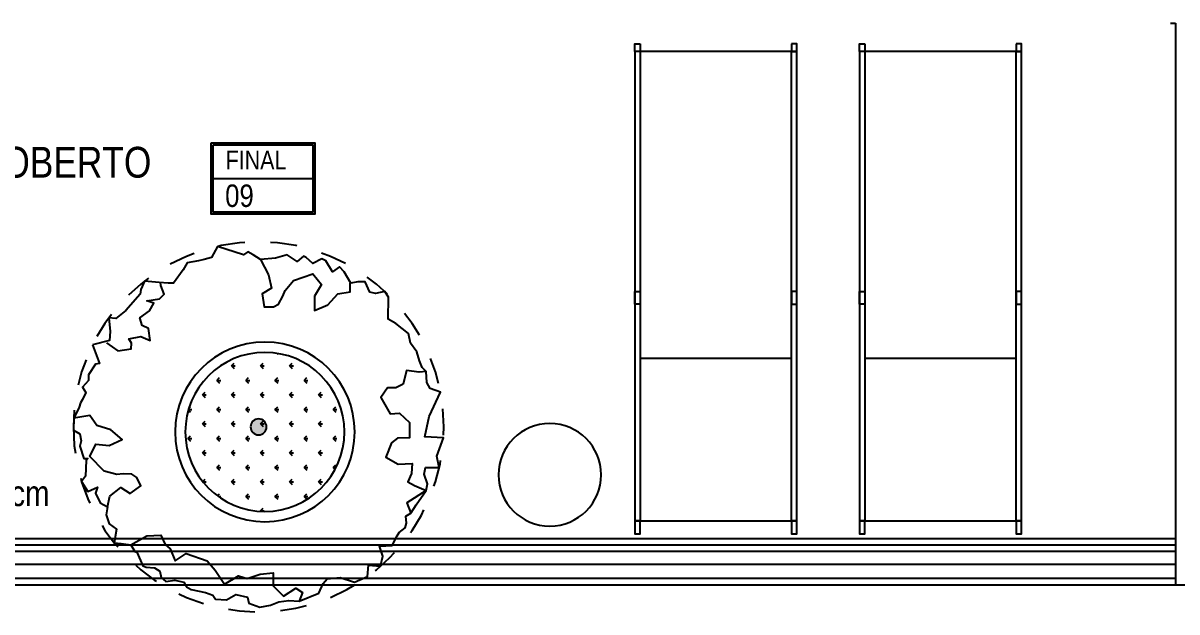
# Model space of a CAD drawing. Header units: metres. Extents: x -40 to 570, y -25 to 184.
# Drawn here: x 80.025 to 84.52, y -9.501 to -7.205 of the extents above; entities that cross this region are included whole.
import ezdxf
from ezdxf.enums import TextEntityAlignment as Align

# ---------------------------------------------------------------- set-up
doc = ezdxf.new("R2010")
doc.units = ezdxf.units.M
doc.linetypes.add('DUPLEX SUPERIOR$0$DASHEDX2', pattern=[1.5, 1, -0.5])
doc.linetypes.add('DUPLEX SUPERIOR$0$HIDDEN', pattern=[0.375, 0.25, -0.125])
for name, color, linetype in [('ARQ-DIM', 2, 'Continuous'), ('ARQ-SIM', 1, 'Continuous'), ('ARQ-TXT', 2, 'Continuous'), ('DUPLEX SUPERIOR$0$ARQ-ALV ACAB', 4, 'Continuous'), ('DUPLEX SUPERIOR$0$ARQ-AUX', 7, 'Continuous'), ('DUPLEX SUPERIOR$0$ARQ-AUX2', 2, 'Continuous'), ('DUPLEX SUPERIOR$0$ARQ-HTC', 251, 'Continuous'), ('DUPLEX SUPERIOR$0$ARQ-MOB', 7, 'Continuous'), ('DUPLEX SUPERIOR$0$ARQ-PRJ', 7, 'DUPLEX SUPERIOR$0$DASHEDX2'), ('DUPLEX SUPERIOR$0$PA_PL_ARVORES', 98, 'Continuous')]:
    doc.layers.add(name, color=color, linetype=linetype)
doc.styles.add('Adesa', font='ARIALN.TTF')
doc.styles.add('M50', font='ARIALN.TTF', dxfattribs={"height": 0.15})

# ---------------------------------------------------------------- blocks, each defined once
blk = doc.blocks.new('DUPLEX SUPERIOR$0$planta duplex superior tipo 2')
at = {"layer": 'DUPLEX SUPERIOR$0$ARQ-ALV ACAB'}
for p, q in [((-10.07, 0.0252, 0), (0, 0.025)), ((-0.07, -2.165, 0), (-0.07, 0.025, 0)), ((-10.07, -0.1549), (-0.07, -0.1549, 0))]:
    blk.add_line(p, q, dxfattribs=at)
blk.add_lwpolyline([(-0.09, -2.165), (-0.07, -2.165)], dxfattribs=at)
at = {"layer": 'DUPLEX SUPERIOR$0$ARQ-AUX'}
for p, q in [((-10.07, -0.0001, 0), (-0.07, -0.0001, 0)), ((-10.07, -0.1299), (-0.07, -0.1299, 0))]:
    blk.add_line(p, q, dxfattribs=at)
at = {"layer": 'DUPLEX SUPERIOR$0$ARQ-AUX2'}
for p, q in [((-10.07, -0.0551, 0), (-0.07, -0.0551, 0)), ((-10.07, -0.1051, 0), (-0.07, -0.1051, 0))]:
    blk.add_line(p, q, dxfattribs=at)
blk = doc.blocks.new('DUPLEX SUPERIOR$0$OPA_MOB_GHECp')
at = {"ltscale": 0.001}
for p, q in [((0.88, 0.28), (-0.95, 0.28)), ((-0.3167, -0.31), (-0.3167, 0.28)), ((-0.95, -0.31), (0.88, -0.31))]:
    blk.add_line(p, q, dxfattribs=at)
for points in [[(-0.95, 0.3), (-1, 0.3), (-1, 0.28), (-0.95, 0.28), (-0.95, 0.3)], [(-0.95, 0.3), (-0.95, -0.33), (0.88, -0.33), (0.88, 0.3), (-0.95, 0.3)], [(-0.0556, 0.28), (-0.1056, 0.28), (-0.1056, 0.3), (-0.0556, 0.3), (-0.0556, 0.28)], [(0.91, 0.28), (0.88, 0.28), (0.88, 0.3), (0.91, 0.3), (0.91, 0.28)], [(-0.95, -0.31), (-1, -0.31), (-1, -0.33), (-0.95, -0.33), (-0.95, -0.31)], [(-0.0556, -0.31), (-0.1056, -0.31), (-0.1056, -0.33), (-0.0556, -0.33), (-0.0556, -0.31)], [(0.91, -0.31), (0.88, -0.31), (0.88, -0.33), (0.91, -0.33), (0.91, -0.31)]]:
    blk.add_lwpolyline(points, dxfattribs=at)
blk = doc.blocks.new('DUPLEX SUPERIOR$0$MOB_TID_NusaDua_Garden Seat')
blk.add_circle((10.3868, 749.8546), 0.2)
blk = doc.blocks.new('DUPLEX SUPERIOR$0$Vaso 70x70x70')
at = {"layer": 'DUPLEX SUPERIOR$0$ARQ-HTC'}
h = blk.add_hatch(dxfattribs=at)
h.set_pattern_fill('GRASS1', color=94, scale=0.1, style=0)
h.set_pattern_definition([(90, (0, 0), (-0.056568542, 0.056568542), [0.015, -0.098137085]), (45, (0, 0), (-0.056568542, 0.056568542), [0.015, -0.065]), (135, (0, 0), (-0.056568542, -0.056568542), [0.015, -0.065])])
h.paths.add_polyline_path([(155.933, 138.7003, 1), (155.313, 138.7003, 1)])
for radius in [0.35, 0.31]:
    blk.add_circle((155.623, 138.7003), radius)
blk = doc.blocks.new('DUPLEX SUPERIOR$0$arvore_01A')
at = {"layer": 'DUPLEX SUPERIOR$0$PA_PL_ARVORES'}
h = blk.add_hatch(color=256, dxfattribs=at)
h.dxf.hatch_style = 1
edge = h.paths.add_edge_path()
edge.add_arc((0, 0), 0.0152, 0, 360)
for points in [[(0.1549, -0.3139), (0.1201, -0.3006), (0.1188, -0.3083), (0.0982, -0.3211), (0.0879, -0.3211), (0.0751, -0.3327), (0.0648, -0.3262), (0.052, -0.3327), (0.0455, -0.3365), (0.037, -0.3392), (0.0162, -0.3493), (-0.0063, -0.3499), (-0.0133, -0.338), (-0.0261, -0.3354), (-0.0367, -0.3378), (-0.0598, -0.3301), (-0.0598, -0.3224), (-0.0638, -0.326), (-0.0934, -0.3273), (-0.1034, -0.3344), (-0.1222, -0.3225), (-0.1138, -0.3044), (-0.1254, -0.3083), (-0.1434, -0.2993), (-0.1511, -0.2852), (-0.1665, -0.2878), (-0.1832, -0.2826), (-0.1935, -0.2685), (-0.2194, -0.2727), (-0.2205, -0.2595), (-0.223, -0.2416), (-0.2359, -0.2339), (-0.2372, -0.23), (-0.2629, -0.2185), (-0.2654, -0.2121), (-0.2667, -0.1967), (-0.2731, -0.1864), (-0.2847, -0.1838), (-0.2924, -0.1749), (-0.2898, -0.1582), (-0.2937, -0.1415), (-0.3027, -0.1364), (-0.3078, -0.1274), (-0.313, -0.1005), (-0.3181, -0.0863), (-0.3258, -0.0812), (-0.3271, -0.0607), (-0.3168, -0.0427), (-0.322, -0.0209), (-0.3335, -0.0184), (-0.3412, 0.0022), (-0.3374, 0.0227), (-0.331, 0.0381), (-0.3284, 0.0573), (-0.3297, 0.0766), (-0.3143, 0.1142), (-0.2963, 0.1219), (-0.2873, 0.1296), (-0.2847, 0.154), (-0.2936, 0.1815), (-0.2831, 0.2059), (-0.2615, 0.208), (-0.2636, 0.2302), (-0.2442, 0.2348), (-0.2256, 0.2284), (-0.2243, 0.2528), (-0.2063, 0.2618), (-0.1999, 0.2656), (-0.1909, 0.2772), (-0.1819, 0.2797), (-0.1691, 0.2785), (-0.1632, 0.2877), (-0.1472, 0.2977), (-0.1203, 0.3169), (-0.1074, 0.3195), (-0.0894, 0.3131), (-0.0766, 0.3157), (-0.0768, 0.3415), (-0.0552, 0.3371), (-0.0208, 0.3494), (-0.0187, 0.3144), (0.0198, 0.3221), (0.0657, 0.3438), (0.0725, 0.3246), (0.084, 0.3182), (0.1046, 0.3169), (0.1123, 0.3092), (0.1252, 0.3041), (0.1419, 0.299), (0.1586, 0.2874), (0.1766, 0.2836), (0.1958, 0.2592), (0.2035, 0.2451), (0.2455, 0.2456), (0.2558, 0.2389), (0.2524, 0.2207), (0.2549, 0.2105), (0.2742, 0.2015), (0.2742, 0.1874), (0.2717, 0.1745), (0.2935, 0.1617), (0.3025, 0.1527), (0.2935, 0.1399), (0.3141, 0.1271), (0.3179, 0.1194), (0.3089, 0.1027), (0.3205, 0.0899), (0.323, 0.0847), (0.3128, 0.0732), (0.3256, 0.0539), (0.3192, 0.0321), (0.3166, 0.0039), (0.3256, -0.0102), (0.3308, -0.0205), (0.3256, -0.0282), (0.3413, -0.0777), (0.3205, -0.0888), (0.3166, -0.1029), (0.314, -0.1132), (0.3102, -0.135), (0.2973, -0.1427), (0.2716, -0.1606), (0.2716, -0.1709), (0.2729, -0.1876), (0.2757, -0.2156), (0.26, -0.2225), (0.2511, -0.2235), (0.2202, -0.2507), (0.2048, -0.2699), (0.2062, -0.2828), (0.1804, -0.2802), (0.1637, -0.2815), (0.1549, -0.3139)], [(0.1046, 0.3169), (0.1038, 0.3038), (0.1038, 0.3038), (0.1069, 0.2795), (0.0807, 0.2735), (0.0736, 0.2593), (0.0736, 0.2438), (0.0557, 0.2308), (0.0248, 0.2486), (0.026, 0.2664), (0.0081, 0.2854), (-0.0204, 0.2854), (-0.0216, 0.2628), (-0.03, 0.251), (-0.0573, 0.2403), (-0.0704, 0.264), (-0.0692, 0.2902), (-0.0883, 0.289), (-0.1037, 0.2818), (-0.1109, 0.2949), (-0.1203, 0.3169), (-0.1439, 0.2805), (-0.1632, 0.2877)], [(0.3166, 0.0039), (0.2879, 0.019), (0.2622, 0.0244), (0.2514, 0.0068), (0.227, 0.0109), (0.227, 0.0285), (0.2324, 0.0379), (0.2473, 0.046), (0.2581, 0.0501), (0.2771, 0.0663), (0.2893, 0.1028), (0.269, 0.119), (0.2473, 0.1055), (0.2202, 0.1055), (0.2311, 0.1312), (0.2514, 0.1501), (0.2554, 0.1731), (0.2717, 0.1731)], [(-0.223, -0.2416), (-0.2059, -0.2109), (-0.2045, -0.1848), (-0.2224, -0.1766), (-0.2306, -0.167), (-0.2532, -0.1574), (-0.2395, -0.1368), (-0.2532, -0.097), (-0.2711, -0.0819), (-0.2972, -0.0641), (-0.2815, -0.038), (-0.287, -0.0215), (-0.2787, 0.0032), (-0.276, 0.0279), (-0.3007, 0.0279), (-0.32, 0.0471), (-0.3049, 0.0705), (-0.3131, 0.0828), (-0.3297, 0.0766)], [(0.1591, -0.2871), (0.1439, -0.2656), (0.1476, -0.2405), (0.1586, -0.2401), (0.1663, -0.2449), (0.1707, -0.2226), (0.1637, -0.2051), (0.1858, -0.2081), (0.1915, -0.22), (0.2065, -0.2246), (0.2192, -0.2062), (0.2341, -0.1976), (0.2387, -0.2112), (0.2419, -0.1869), (0.251, -0.1782), (0.2672, -0.1847), (0.2735, -0.1852)], [(-0.1511, -0.2852), (-0.131, -0.2808), (-0.1149, -0.26), (-0.1259, -0.2426), (-0.1116, -0.2225), (-0.0958, -0.2302), (-0.0897, -0.2392), (-0.0889, -0.2561), (-0.09, -0.2676), (-0.0838, -0.2918), (-0.0563, -0.3187), (-0.0328, -0.3076), (-0.0355, -0.2822), (-0.0236, -0.2579), (-0.0053, -0.2789), (0.0028, -0.3054), (0.0217, -0.3191), (0.0162, -0.3493)]]:
    blk.add_lwpolyline(points, dxfattribs=at)
at = {"layer": 'DUPLEX SUPERIOR$0$PA_PL_ARVORES', "color": 253, "linetype": 'DUPLEX SUPERIOR$0$HIDDEN', "ltscale": 0.2}
blk.add_circle((0, 0), 0.35, dxfattribs=at)
at = {"layer": 'DUPLEX SUPERIOR$0$PA_PL_ARVORES'}
blk.add_circle((0, 0), 0.0152, dxfattribs=at)
blk = doc.blocks.new('DUPLEX SUPERIOR$0$layout dup sup tipo 2')
at = {"layer": 'DUPLEX SUPERIOR$0$ARQ-MOB', "color": 251, "rotation": 90}
for p in [(-17.2914, -8.1961), (-16.4161, -8.1961)]:
    blk.add_blockref('DUPLEX SUPERIOR$0$OPA_MOB_GHECp', p, dxfattribs=at)
at = {"layer": 'DUPLEX SUPERIOR$0$ARQ-MOB', "color": 251, "xscale": -2.061660891913631, "yscale": 2.061660891913631, "zscale": 2.061660891913631, "rotation": 270}
blk.add_blockref('DUPLEX SUPERIOR$0$arvore_01A', (-19.0579, -8.7797), dxfattribs=at)
at = {"layer": 'DUPLEX SUPERIOR$0$ARQ-MOB', "color": 251, "xscale": -1}
for name, p, rotation in [('DUPLEX SUPERIOR$0$Vaso 70x70x70', (-157.7335, -164.4223), 270), ('DUPLEX SUPERIOR$0$MOB_TID_NusaDua_Garden Seat', (-28.3101, 740.8881), 180)]:
    blk.add_blockref(name, p, dxfattribs=dict(at, rotation=rotation))
blk = doc.blocks.new('DUPLEX SUPERIOR')
at = {"layer": 'DUPLEX SUPERIOR$0$ARQ-MOB'}
blk.add_blockref('DUPLEX SUPERIOR$0$layout dup sup tipo 2', (0, 0, 0), dxfattribs=at)
at = {"layer": 'DUPLEX SUPERIOR$0$ARQ-PRJ', "xscale": -1, "rotation": 180}
blk.add_blockref('DUPLEX SUPERIOR$0$planta duplex superior tipo 2', (-15.415, -9.37, 0), dxfattribs=at)
blk = doc.blocks.new('N AP')
for points in [[(0.3098, 0.5223), (0.8624, 0.5223), (0.8624, 0.1419), (0.3098, 0.1419)], [(0.3198, 0.5123), (0.8524, 0.5123), (0.8524, 0.1519), (0.3198, 0.1519)]]:
    blk.add_lwpolyline(points, close=True)
for points in [[(0.3198, 0.3321), (0.8524, 0.3321)], [(0.3198, 0.1519), (0.8524, 0.1519)]]:
    blk.add_lwpolyline(points)
at = {"insert": (0.3864, 0.4801), "char_height": 0.1, "attachment_point": 1, "style": 'Adesa'}
blk.add_mtext_dynamic_manual_height_columns('FINAL', width=0.3501, gutter_width=50, heights=[0], dxfattribs=at)
at = {"style": 'Adesa'}
blk.add_attdef('00', text='', height=0.1, dxfattribs=at).set_placement((0.5673, 0.171), align=Align.CENTER)

msp = doc.modelspace()

# ---------------------------------------------------------------- block references
at = {"layer": 'ARQ-DIM'}
msp.add_blockref('DUPLEX SUPERIOR', (100, 0), dxfattribs=at)
at = {"layer": 'ARQ-SIM'}
ref = msp.add_blockref('N AP', (80.5316, -8.0534), dxfattribs=dict(at, xscale=0.73, yscale=0.73, zscale=0.73))
ref.add_attrib('00', '09', dxfattribs={"layer": '0', "height": 0.0876, "style": 'Adesa'}).set_placement((80.8678, -7.9221), align=Align.CENTER)

# ---------------------------------------------------------------- texts
at = {"layer": 'ARQ-TXT'}
for s, height, style, p in [('TERRAÇO DESCOBERTO', 0.12, 'M50', (79.6884, -7.7653, -0.0226)), ('MURETA H=100cm + GRADIL H =110cm', 0.1, 'Adesa', (79.0665, -9.0386, -0.0226))]:
    msp.add_text(s, height=height, dxfattribs=dict(at, style=style)).set_placement(p, align=Align.MIDDLE)

doc.saveas('drawing.dxf')
